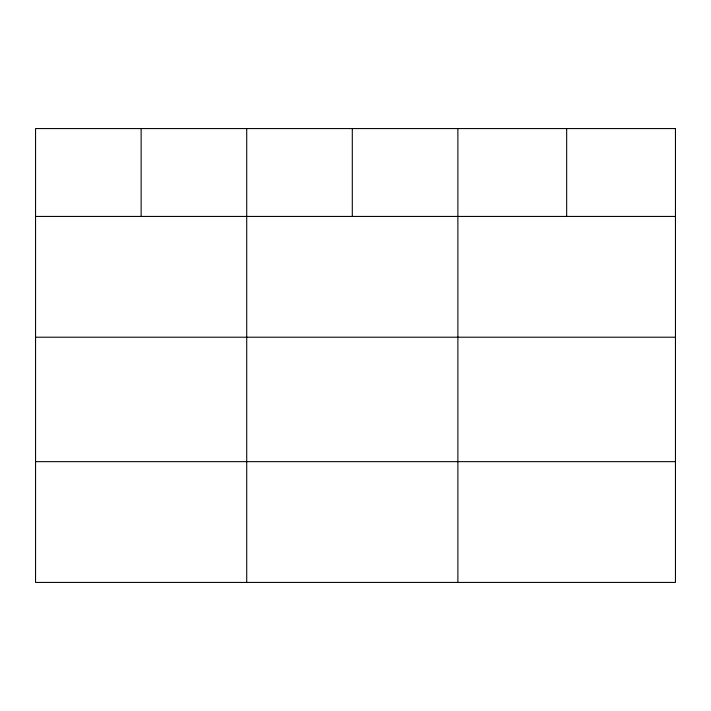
<?xml version="1.0" encoding="UTF-8"?>
<svg xmlns="http://www.w3.org/2000/svg" width="711" height="711" viewBox="0 0 711 711"><rect width="100%" height="100%" fill="white"/><g stroke="black" fill="none" stroke-linecap="round" stroke-linejoin="round"><path stroke-width="1.07" d="M35.55 216.437L675.45 216.437M35.55 337.21L675.45 337.21M35.55 461.652L675.45 461.652M566.667 128.567L566.667 216.437M457.884 128.567L457.884 582.433M352.3 128.567L352.3 216.437M246.717 128.567L246.717 582.433M141.134 128.567L141.134 216.437M675.45 128.567L35.55 128.567L35.55 582.433L675.45 582.433L675.45 128.567"/></g></svg>
